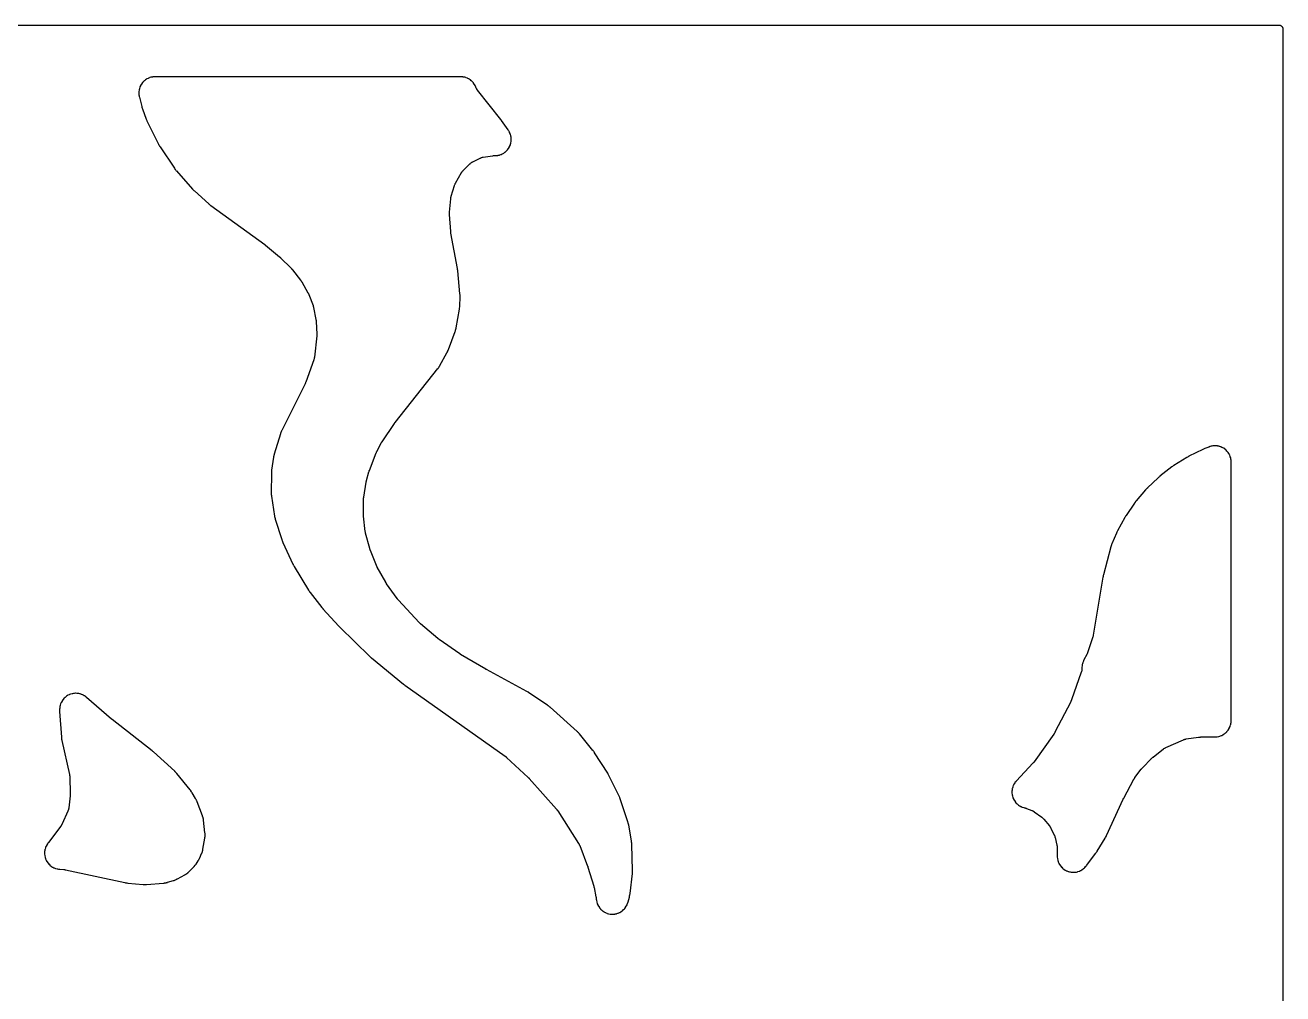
# Model space of a CAD drawing. Header units: millimetres. Extents: x 0 to 300, y 0 to 300.
# Drawn here: x 105.2 to 300.1, y 150 to 300.1 of the extents above; entities that cross this region are included whole.
import ezdxf

# ---------------------------------------------------------------- set-up
doc = ezdxf.new("R2010")
doc.units = ezdxf.units.MM
doc.layers.add('CUT', color=7, linetype='CONTINUOUS')

msp = doc.modelspace()

# ---------------------------------------------------------------- linework, layer by layer
at = {"layer": 'CUT'}
msp.add_lwpolyline([(1.4375, 300.0625), (298.5625, 300.0625), (299.4478, 300.0625), (299.5212, 300.0589), (299.5794, 300.0503), (299.6365, 300.036), (299.6918, 300.0162), (299.745, 299.991), (299.7954, 299.9608), (299.8427, 299.9257), (299.8863, 299.8863), (299.9257, 299.8427), (299.9608, 299.7954), (299.991, 299.745), (300.0162, 299.6918), (300.036, 299.6365), (300.0503, 299.5794), (300.0589, 299.5212), (300.0625, 299.4478), (300.0625, 298.5625), (300.0625, 1.4375)], dxfattribs=at)
for points in [[(122.8625, 289.0892), (122.8675, 289.0609), (122.8787, 289.0059), (122.8818, 288.9919), (122.9026, 288.9009), (122.906, 288.8869), (123.2672, 287.4673), (123.2713, 287.4519), (123.2995, 287.3522), (123.3041, 287.3369), (123.3428, 287.2127), (123.3478, 287.1975), (123.3812, 287.0994), (123.3866, 287.0844), (123.9696, 285.5138), (123.9753, 285.499), (124.0138, 285.4033), (124.0199, 285.3887), (124.0713, 285.2699), (124.0777, 285.2555), (124.1212, 285.1619), (124.128, 285.1476), (125.8851, 281.612), (125.8939, 281.5951), (125.9525, 281.4859), (125.9618, 281.4692), (126.0397, 281.3347), (126.0496, 281.3183), (126.115, 281.2131), (126.1254, 281.1971), (128.3237, 277.9021), (128.3354, 277.8851), (128.4138, 277.776), (128.4262, 277.7595), (128.5291, 277.626), (128.542, 277.6099), (128.6277, 277.5064), (128.6412, 277.4908), (131.1483, 274.6676), (131.1595, 274.6554), (131.2332, 274.5769), (131.2447, 274.5649), (131.3399, 274.469), (131.3517, 274.4574), (131.4296, 274.3831), (131.4418, 274.3718), (133.6633, 272.367), (133.6756, 272.3563), (133.7559, 272.2876), (133.7684, 272.2773), (133.8715, 272.1939), (133.8843, 272.1838), (133.9682, 272.1196), (133.9813, 272.1099), (142.3228, 266.0821), (142.3278, 266.0785), (142.3393, 266.07), (142.3442, 266.0664), (142.3559, 266.0577), (142.3619, 266.0532), (142.3759, 266.0426), (142.3819, 266.038), (142.3887, 266.0328), (142.3947, 266.0281), (142.4085, 266.0173), (142.4144, 266.0126), (142.4175, 266.0102), (142.4244, 266.0047), (142.4405, 265.9916), (142.4474, 265.9859), (144.6188, 264.1845), (144.6268, 264.1778), (144.6455, 264.1619), (144.6534, 264.1551), (144.663, 264.1468), (144.6708, 264.1399), (144.6889, 264.1238), (144.6967, 264.1168), (144.7056, 264.1087), (144.7132, 264.1016), (144.7311, 264.085), (144.7386, 264.0778), (144.7479, 264.069), (144.7554, 264.0618), (144.7728, 264.0448), (144.7802, 264.0374), (146.4181, 262.3995), (146.4279, 262.3896), (146.4506, 262.3662), (146.4602, 262.3561), (146.4719, 262.3437), (146.4814, 262.3334), (146.5033, 262.3093), (146.5127, 262.2989), (146.5233, 262.2869), (146.5324, 262.2764), (146.5536, 262.2516), (146.5626, 262.2409), (146.5735, 262.2278), (146.5823, 262.217), (146.6027, 262.1916), (146.6114, 262.1807), (147.8828, 260.5468), (147.8923, 260.5343), (147.9142, 260.5051), (147.9235, 260.4925), (147.9347, 260.477), (147.9438, 260.4642), (147.9647, 260.4342), (147.9736, 260.4213), (147.9836, 260.4064), (147.9922, 260.3933), (148.0121, 260.3626), (148.0205, 260.3494), (148.0306, 260.3332), (148.0387, 260.3198), (148.0575, 260.2884), (148.0655, 260.2749), (149.0231, 258.61), (149.0267, 258.6037), (149.035, 258.5889), (149.0366, 258.5862), (149.0521, 258.5573), (149.0821, 258.4988), (149.0921, 258.4786), (149.105, 258.45), (149.1375, 258.3736), (149.1509, 258.3405), (149.807, 256.6157), (149.8104, 256.6066), (149.8156, 256.5924), (149.8238, 256.5692), (149.8341, 256.5385), (149.843, 256.5109), (149.8497, 256.4886), (149.8534, 256.4759), (149.8548, 256.4712), (149.8622, 256.4435), (149.8778, 256.3817), (149.8863, 256.3445), (149.8889, 256.3318), (149.8908, 256.3225), (150.2544, 254.4666), (150.2574, 254.4507), (150.264, 254.4134), (150.2667, 254.3974), (150.2698, 254.3779), (150.2722, 254.3619), (150.2775, 254.3244), (150.2796, 254.3083), (150.2818, 254.2899), (150.2836, 254.2738), (150.2875, 254.2361), (150.2891, 254.22), (150.2908, 254.2003), (150.292, 254.1841), (150.2945, 254.1464), (150.2955, 254.1302), (150.39, 252.217), (150.3903, 252.2098), (150.391, 252.1931), (150.3911, 252.19), (150.3917, 252.1574), (150.3919, 252.0922), (150.3916, 252.0699), (150.3901, 252.0388), (150.3844, 251.9566), (150.3813, 251.9214), (150.024, 248.6229), (150.0225, 248.6095), (150.0202, 248.5916), (150.0121, 248.5387), (149.996, 248.4511), (149.988, 248.4125), (149.9782, 248.3743), (149.9543, 248.2884), (149.9385, 248.2373), (149.9326, 248.2203), (149.9282, 248.2077), (148.6807, 244.7448), (148.6761, 244.7323), (148.6652, 244.7034), (148.6605, 244.6911), (148.6545, 244.676), (148.6496, 244.6637), (148.6378, 244.6352), (148.6327, 244.6229), (148.6267, 244.609), (148.6214, 244.5968), (148.6088, 244.5686), (148.6034, 244.5565), (148.5966, 244.5419), (148.5909, 244.5299), (148.5775, 244.5021), (148.5717, 244.4902), (144.9535, 237.2513), (144.9481, 237.24), (144.9133, 237.1668), (144.9081, 237.1554), (144.8881, 237.111), (144.8784, 237.088), (144.8182, 236.9374), (144.8094, 236.9141), (144.7932, 236.8681), (144.7892, 236.8563), (144.7639, 236.7793), (144.7601, 236.7674), (143.7941, 233.6125), (143.791, 233.602), (143.7699, 233.5285), (143.7669, 233.5175), (143.754, 233.4691), (143.7483, 233.4456), (143.7155, 233.2987), (143.7108, 233.2759), (143.7036, 233.2362), (143.7017, 233.2255), (143.6895, 233.1509), (143.6876, 233.1388), (143.3962, 231.1031), (143.3936, 231.0831), (143.3794, 230.9529), (143.3776, 230.9329), (143.3653, 230.769), (143.3641, 230.7489), (143.3587, 230.618), (143.3582, 230.5979), (143.3349, 227.6057), (143.3349, 227.5937), (143.3359, 227.5156), (143.3361, 227.5036), (143.3377, 227.4566), (143.3389, 227.4326), (143.3502, 227.2768), (143.3524, 227.2529), (143.3577, 227.2062), (143.3592, 227.1943), (143.3695, 227.1168), (143.3712, 227.1049), (143.8474, 224.0061), (143.8492, 223.9952), (143.8623, 223.9194), (143.8643, 223.9081), (143.8738, 223.8586), (143.8789, 223.8348), (143.9135, 223.6874), (143.9193, 223.6647), (143.9301, 223.6256), (143.9331, 223.615), (143.9547, 223.5421), (143.9583, 223.5303), (144.9658, 220.3674), (144.9718, 220.3495), (145.0127, 220.2338), (145.0193, 220.2161), (145.0752, 220.0726), (145.0823, 220.0551), (145.1304, 219.9422), (145.1381, 219.925), (146.7017, 216.5538), (146.7091, 216.5386), (146.7582, 216.4401), (146.766, 216.425), (146.8311, 216.3032), (146.8393, 216.2883), (146.8939, 216.1927), (146.9025, 216.1782), (149.1186, 212.541), (149.1281, 212.5258), (149.1916, 212.4283), (149.2016, 212.4135), (149.2848, 212.2936), (149.2953, 212.279), (149.3644, 212.1855), (149.3753, 212.1712), (151.1888, 209.866), (151.1948, 209.8585), (151.2371, 209.8065), (151.2437, 209.7985), (151.2975, 209.7346), (151.3041, 209.7269), (151.3475, 209.6771), (151.3547, 209.669), (153.7919, 206.9718), (153.7978, 206.9653), (153.8393, 206.9207), (153.8457, 206.9139), (153.8984, 206.8591), (153.9048, 206.8525), (153.947, 206.8098), (153.954, 206.8029), (158.6074, 202.2548), (158.6169, 202.2457), (158.6792, 202.1874), (158.6889, 202.1785), (158.7688, 202.107), (158.7787, 202.0983), (158.8435, 202.0428), (158.8536, 202.0344), (163.8169, 197.968), (163.8248, 197.9617), (163.8797, 197.9183), (163.8882, 197.9116), (163.9576, 197.8587), (163.9661, 197.8524), (164.0216, 197.8115), (164.0308, 197.8049), (179.5602, 186.8328), (179.5724, 186.824), (179.6007, 186.8033), (179.6127, 186.7944), (179.6273, 186.7833), (179.6392, 186.7741), (179.6668, 186.7525), (179.6785, 186.7432), (179.6919, 186.7323), (179.7035, 186.7227), (179.7303, 186.7002), (179.7417, 186.6904), (179.7556, 186.6784), (179.7668, 186.6685), (179.7929, 186.6451), (179.804, 186.6349), (183.154, 183.5231), (183.1619, 183.5156), (183.1802, 183.4982), (183.188, 183.4906), (183.1975, 183.4814), (183.2052, 183.4738), (183.2232, 183.4559), (183.2308, 183.4481), (183.2395, 183.4392), (183.2471, 183.4314), (183.2646, 183.4131), (183.272, 183.4052), (183.281, 183.3955), (183.2884, 183.3875), (183.3054, 183.3687), (183.3127, 183.3607), (187.5392, 178.597), (187.5439, 178.5917), (187.5549, 178.5792), (187.5569, 178.5768), (187.5776, 178.5521), (187.6182, 178.5018), (187.6318, 178.4843), (187.6499, 178.4594), (187.6967, 178.3923), (187.7162, 178.3631), (190.9628, 173.2956), (190.9689, 173.2859), (190.977, 173.2729), (191, 173.2338), (191.0367, 173.1677), (191.0524, 173.1381), (191.0669, 173.108), (191.0986, 173.0392), (191.1165, 172.9975), (191.1222, 172.9833), (191.1263, 172.9728), (192.3482, 169.804), (192.3506, 169.7976), (192.3563, 169.7824), (192.3588, 169.776), (192.3645, 169.7604), (192.3674, 169.7524), (192.3741, 169.7337), (192.3769, 169.7257), (192.3801, 169.7164), (192.3829, 169.7083), (192.3892, 169.6894), (192.3919, 169.6813), (192.3933, 169.6771), (192.3963, 169.6675), (192.4034, 169.6451), (192.4063, 169.6354), (193.2941, 166.6855), (193.2971, 166.6756), (193.3038, 166.6523), (193.3066, 166.6423), (193.3099, 166.6304), (193.3126, 166.6204), (193.3187, 166.5973), (193.3213, 166.5873), (193.3242, 166.5758), (193.3266, 166.5658), (193.3322, 166.5424), (193.3346, 166.5324), (193.3374, 166.5201), (193.3396, 166.51), (193.3446, 166.4865), (193.3468, 166.4764), (193.6428, 165.0212), (193.645, 165.0099), (193.65, 164.9836), (193.6521, 164.9723), (193.6545, 164.9585), (193.6564, 164.9471), (193.6608, 164.9207), (193.6625, 164.9093), (193.6645, 164.8962), (193.6662, 164.8849), (193.6698, 164.8583), (193.6713, 164.8469), (193.673, 164.833), (193.6744, 164.8216), (193.6774, 164.7949), (193.6786, 164.7835), (193.6917, 164.6506), (193.6934, 164.6358), (193.7052, 164.5399), (193.7073, 164.5251), (193.7158, 164.4677), (193.721, 164.4384), (193.7584, 164.2514), (193.773, 164.1937), (193.828, 164.0138), (193.8482, 163.9579), (193.9208, 163.7843), (193.9464, 163.7306), (194.0359, 163.5651), (194.0667, 163.5143), (194.1721, 163.3584), (194.2078, 163.3109), (194.3281, 163.1663), (194.3683, 163.1225), (194.5023, 162.9905), (194.5467, 162.9509), (194.6932, 162.8328), (194.7413, 162.7978), (194.8987, 162.6948), (194.95, 162.6647), (195.1168, 162.5778), (195.1709, 162.553), (195.3455, 162.483), (195.4018, 162.4637), (195.5824, 162.4114), (195.6403, 162.3977), (195.8253, 162.3635), (195.8843, 162.3556), (196.0717, 162.34), (196.1312, 162.3379), (196.3193, 162.3409), (196.3786, 162.3448), (196.5655, 162.3664), (196.6242, 162.3761), (196.808, 162.4161), (196.8654, 162.4316), (197.0443, 162.4896), (197.1, 162.5108), (197.2723, 162.5862), (197.3255, 162.6127), (197.4895, 162.7048), (197.5399, 162.7365), (197.6939, 162.8444), (197.7409, 162.8809), (197.8835, 163.0036), (197.9267, 163.0446), (198.0564, 163.1807), (198.0953, 163.2258), (198.2109, 163.3741), (198.2452, 163.4228), (198.3455, 163.5819), (198.3748, 163.6337), (198.4589, 163.8019), (198.4828, 163.8564), (198.5508, 164.0346), (198.5607, 164.0626), (198.5787, 164.1179), (198.5832, 164.1321), (198.6108, 164.2248), (198.6149, 164.2391), (198.8208, 164.9969), (198.8261, 165.0179), (198.8582, 165.1552), (198.8627, 165.1764), (198.8966, 165.3499), (198.9004, 165.3713), (198.9224, 165.5106), (198.9254, 165.5321), (199.3004, 168.6244), (199.3016, 168.6349), (199.3092, 168.7087), (199.3103, 168.7197), (199.3144, 168.7682), (199.3159, 168.7916), (199.3225, 168.9376), (199.3231, 168.9601), (199.3234, 168.9992), (199.3234, 169.0099), (199.3227, 169.0832), (199.3225, 169.0951), (199.202, 173.1519), (199.201, 173.1735), (199.1918, 173.3134), (199.19, 173.3349), (199.1721, 173.5099), (199.1695, 173.5313), (199.1503, 173.6702), (199.1469, 173.6916), (198.7225, 176.1117), (198.7184, 176.1328), (198.6894, 176.2696), (198.6845, 176.2906), (198.6419, 176.4608), (198.6363, 176.4816), (198.5974, 176.616), (198.5911, 176.6366), (197.4704, 180.051), (197.4635, 180.0709), (197.4164, 180.199), (197.4088, 180.2186), (197.3442, 180.3772), (197.3359, 180.3965), (197.28, 180.521), (197.271, 180.54), (195.6642, 183.8061), (195.6568, 183.8206), (195.6074, 183.9144), (195.5996, 183.9287), (195.5345, 184.0447), (195.5264, 184.0588), (195.472, 184.1498), (195.4634, 184.1637), (193.4378, 187.3526), (193.4281, 187.3673), (193.364, 187.462), (193.3539, 187.4764), (193.27, 187.5928), (193.2595, 187.6069), (193.1899, 187.6977), (193.179, 187.7115), (191.0717, 190.3003), (191.0645, 190.309), (191.0137, 190.3691), (191.006, 190.3779), (190.972, 190.4167), (190.9552, 190.435), (190.8481, 190.547), (190.8312, 190.5639), (190.8014, 190.5927), (190.7932, 190.6005), (190.7363, 190.6534), (190.7269, 190.6619), (186.5307, 194.403), (186.5156, 194.416), (186.4163, 194.4988), (186.4008, 194.5113), (186.2728, 194.611), (186.2569, 194.623), (186.1523, 194.699), (186.136, 194.7105), (183.2661, 196.6546), (183.2534, 196.6629), (183.1701, 196.7163), (183.1572, 196.7244), (183.051, 196.7887), (183.0379, 196.7964), (182.952, 196.8455), (182.9387, 196.8529), (176.6773, 200.2243), (176.666, 200.2305), (176.6543, 200.2369), (176.6504, 200.239), (176.6409, 200.2443), (176.6368, 200.2466), (176.6321, 200.2492), (176.6281, 200.2515), (176.6186, 200.2569), (176.6151, 200.259), (176.6074, 200.2634), (176.5966, 200.2698), (176.5918, 200.2726), (172.6784, 202.5941), (172.6728, 202.5974), (172.6597, 202.6053), (172.6541, 202.6087), (172.6409, 202.6169), (172.634, 202.6211), (172.6182, 202.631), (172.6114, 202.6353), (172.6036, 202.6403), (172.5968, 202.6446), (172.5811, 202.6549), (172.5744, 202.6593), (172.571, 202.6615), (172.5631, 202.6668), (172.5447, 202.6793), (172.5369, 202.6847), (169.3361, 204.9064), (169.3273, 204.9125), (169.307, 204.927), (169.2983, 204.9332), (169.2879, 204.9408), (169.2794, 204.9472), (169.2595, 204.962), (169.2511, 204.9684), (169.2413, 204.9759), (169.2329, 204.9824), (169.2134, 204.9978), (169.2051, 205.0044), (169.1949, 205.0125), (169.1867, 205.0193), (169.1675, 205.0351), (169.1593, 205.0419), (166.4648, 207.3182), (166.4543, 207.3272), (166.4299, 207.3484), (166.4196, 207.3576), (166.407, 207.3689), (166.3968, 207.3782), (166.3731, 207.4002), (166.3631, 207.4096), (166.3516, 207.4206), (166.3417, 207.4302), (166.3187, 207.4529), (166.3089, 207.4627), (166.2971, 207.4747), (166.2874, 207.4847), (166.2652, 207.508), (166.2557, 207.5181), (163.0466, 210.988), (163.0368, 210.9987), (163.0144, 211.0238), (163.0048, 211.0346), (162.9933, 211.0479), (162.9839, 211.0589), (162.9623, 211.0847), (162.9531, 211.0958), (162.9426, 211.1087), (162.9336, 211.1199), (162.9128, 211.1464), (162.904, 211.1578), (162.8933, 211.1719), (162.8847, 211.1834), (162.8647, 211.2106), (162.8563, 211.2222), (161.2075, 213.5412), (161.2002, 213.5516), (161.1834, 213.576), (161.1763, 213.5865), (161.1677, 213.5994), (161.1607, 213.61), (161.1446, 213.6348), (161.1377, 213.6455), (161.13, 213.6578), (161.1233, 213.6686), (161.1079, 213.6939), (161.1013, 213.7048), (161.0935, 213.7181), (161.0871, 213.7291), (161.0724, 213.7548), (161.0662, 213.7658), (159.7726, 216.1043), (159.7663, 216.116), (159.7516, 216.1434), (159.7454, 216.1552), (159.738, 216.1697), (159.732, 216.1815), (159.7182, 216.2094), (159.7123, 216.2213), (159.7058, 216.2351), (159.7001, 216.2472), (159.6871, 216.2754), (159.6816, 216.2876), (159.6751, 216.3024), (159.6698, 216.3146), (159.6576, 216.3432), (159.6525, 216.3555), (158.697, 218.7005), (158.692, 218.7132), (158.6805, 218.7428), (158.6756, 218.7555), (158.6698, 218.771), (158.6652, 218.7838), (158.6545, 218.8137), (158.6501, 218.8266), (158.6451, 218.8414), (158.6408, 218.8543), (158.6311, 218.8845), (158.627, 218.8975), (158.6221, 218.9134), (158.6183, 218.9265), (158.6095, 218.957), (158.6058, 218.9701), (157.9551, 221.3589), (157.9533, 221.3655), (157.9492, 221.381), (157.9485, 221.3839), (157.9411, 221.4142), (157.9275, 221.4751), (157.9231, 221.4961), (157.918, 221.5254), (157.906, 221.6033), (157.9014, 221.6369), (157.6285, 223.9908), (157.6269, 224.0051), (157.6236, 224.0385), (157.6223, 224.0528), (157.6209, 224.07), (157.6198, 224.0843), (157.6175, 224.1174), (157.6167, 224.1317), (157.6158, 224.1481), (157.6152, 224.1624), (157.614, 224.1957), (157.6136, 224.21), (157.6133, 224.2274), (157.6131, 224.2417), (157.613, 224.2751), (157.613, 224.2894), (157.6409, 226.6628), (157.641, 226.6695), (157.6413, 226.6853), (157.6414, 226.6882), (157.6426, 226.7189), (157.646, 226.7802), (157.6475, 226.8012), (157.6506, 226.8303), (157.6601, 226.9073), (157.6648, 226.9403), (158.0355, 229.2402), (158.0376, 229.2527), (158.0427, 229.282), (158.045, 229.2945), (158.0478, 229.3094), (158.0503, 229.3218), (158.0562, 229.3506), (158.0588, 229.3629), (158.0619, 229.3771), (158.0647, 229.3894), (158.0714, 229.4181), (158.0744, 229.4304), (158.0781, 229.4453), (158.0813, 229.4575), (158.0888, 229.486), (158.0921, 229.4982), (158.4751, 230.8705), (158.4782, 230.8813), (158.4855, 230.9064), (158.4887, 230.9171), (158.4927, 230.9302), (158.4961, 230.9409), (158.504, 230.9658), (158.5075, 230.9764), (158.5116, 230.9887), (158.5152, 230.9993), (158.5238, 231.024), (158.5275, 231.0345), (158.5322, 231.0474), (158.5361, 231.0579), (158.5453, 231.0824), (158.5493, 231.0928), (159.6072, 233.8061), (159.6117, 233.8174), (159.6223, 233.8435), (159.6269, 233.8547), (159.6327, 233.8683), (159.6374, 233.8794), (159.6487, 233.9052), (159.6536, 233.9163), (159.6594, 233.9289), (159.6644, 233.9399), (159.6764, 233.9655), (159.6816, 233.9764), (159.6881, 233.9896), (159.6934, 234.0005), (159.7061, 234.0257), (159.7116, 234.0364), (160.3628, 235.2895), (160.3687, 235.3007), (160.3828, 235.3269), (160.3889, 235.338), (160.3964, 235.3516), (160.4027, 235.3626), (160.4174, 235.3883), (160.4239, 235.3993), (160.4313, 235.4119), (160.4379, 235.4227), (160.4534, 235.448), (160.4601, 235.4588), (160.4684, 235.4719), (160.4752, 235.4826), (160.4914, 235.5074), (160.4985, 235.518), (162.4201, 238.3743), (162.4241, 238.3803), (162.4337, 238.3943), (162.4378, 238.4003), (162.4478, 238.4146), (162.4529, 238.4219), (162.465, 238.4389), (162.4702, 238.4461), (162.4763, 238.4545), (162.4816, 238.4617), (162.494, 238.4785), (162.4994, 238.4856), (162.5021, 238.4892), (162.5086, 238.4976), (162.5238, 238.5172), (162.5303, 238.5255), (169.1704, 246.8776), (169.1781, 246.8875), (169.2278, 246.9528), (169.2353, 246.9629), (169.2644, 247.0028), (169.2789, 247.0236), (169.3698, 247.1602), (169.3834, 247.1815), (169.409, 247.2237), (169.4154, 247.2345), (169.4565, 247.3056), (169.4628, 247.3166), (170.5543, 249.299), (170.5644, 249.3183), (170.6282, 249.4448), (170.6377, 249.4644), (170.7118, 249.6258), (170.7206, 249.6458), (170.775, 249.7766), (170.783, 249.7969), (171.8349, 252.6088), (171.8396, 252.6218), (171.8691, 252.7066), (171.8735, 252.7197), (171.8901, 252.771), (171.898, 252.7975), (171.9451, 252.9707), (171.9518, 252.9975), (171.9635, 253.0501), (171.9664, 253.0636), (171.9839, 253.1517), (171.9865, 253.1653), (172.4939, 256.0549), (172.4972, 256.0762), (172.5165, 256.215), (172.5191, 256.2365), (172.5369, 256.4114), (172.5387, 256.4329), (172.548, 256.5727), (172.549, 256.5943), (172.5897, 257.9498), (172.59, 257.9686), (172.5898, 258.0904), (172.5895, 258.1092), (172.5845, 258.262), (172.5836, 258.2807), (172.5758, 258.4024), (172.5744, 258.421), (172.2306, 262.0274), (172.2292, 262.0402), (172.2195, 262.1236), (172.2178, 262.1364), (172.2033, 262.2408), (172.2014, 262.2536), (172.1881, 262.3364), (172.1859, 262.3491), (171.1825, 267.8281), (171.1803, 267.8409), (171.1753, 267.8707), (171.1732, 267.8835), (171.1708, 267.8991), (171.1689, 267.9119), (171.1648, 267.9418), (171.1631, 267.9546), (171.1612, 267.9695), (171.1597, 267.9824), (171.1564, 268.0125), (171.1551, 268.0254), (171.1536, 268.0411), (171.1525, 268.054), (171.1501, 268.0842), (171.1491, 268.0971), (170.975, 270.7325), (170.9741, 270.7488), (170.9723, 270.7866), (170.9716, 270.8028), (170.9711, 270.8226), (170.9707, 270.8388), (170.9703, 270.8767), (170.9702, 270.8929), (170.9703, 270.9115), (170.9706, 270.9277), (170.9715, 270.9656), (170.972, 270.9818), (170.9729, 271.0016), (170.9737, 271.0178), (170.976, 271.0556), (170.9771, 271.0718), (171.1427, 273.1815), (171.1437, 273.1938), (171.1453, 273.2104), (171.1512, 273.2594), (171.1632, 273.3409), (171.1693, 273.3768), (171.1768, 273.4124), (171.1955, 273.4926), (171.2081, 273.5403), (171.2127, 273.5563), (171.2163, 273.5682), (171.7206, 275.2109), (171.7245, 275.2231), (171.7298, 275.2396), (171.7469, 275.2879), (171.7777, 275.3676), (171.7921, 275.4026), (171.808, 275.4369), (171.8455, 275.5137), (171.8693, 275.5591), (171.8778, 275.5741), (171.8841, 275.5853), (172.8348, 277.2236), (172.8397, 277.2321), (172.8475, 277.2451), (172.8606, 277.2665), (172.8787, 277.295), (172.8951, 277.32), (172.8975, 277.3235), (172.9283, 277.3661), (172.9721, 277.4229), (173.0156, 277.4752), (173.0477, 277.511), (173.0751, 277.5401), (173.0841, 277.5493), (173.091, 277.5563), (174.1283, 278.5899), (174.1368, 278.5983), (174.1484, 278.6096), (174.1838, 278.6421), (174.2263, 278.6792), (174.2915, 278.7309), (174.3568, 278.778), (174.4272, 278.8239), (174.4774, 278.8533), (174.5201, 278.8769), (174.5342, 278.8842), (174.5449, 278.8896), (175.7074, 279.4707), (175.718, 279.4759), (175.7324, 279.4829), (175.7755, 279.5023), (175.8267, 279.5239), (175.9036, 279.5521), (175.9791, 279.5761), (176.0591, 279.5974), (176.1151, 279.6096), (176.1623, 279.6186), (176.1777, 279.6211), (176.1894, 279.623), (177.6097, 279.8352), (177.6217, 279.8369), (177.638, 279.8391), (177.6863, 279.8444), (177.767, 279.8509), (177.8034, 279.8531), (177.8175, 279.8537), (177.8418, 279.8543), (177.8985, 279.8551), (177.9229, 279.8551), (177.9269, 279.855), (177.9875, 279.854), (178.0168, 279.8542), (178.1969, 279.86), (178.2544, 279.8646), (178.4396, 279.8885), (178.4974, 279.8989), (178.6785, 279.9406), (178.735, 279.9565), (178.9111, 280.0157), (178.9658, 280.0371), (179.1353, 280.1132), (179.1876, 280.1399), (179.3488, 280.2322), (179.3983, 280.2639), (179.5497, 280.3716), (179.5959, 280.4079), (179.736, 280.5299), (179.7784, 280.5705), (179.9059, 280.7056), (179.9441, 280.7503), (180.0578, 280.8971), (180.0915, 280.9453), (180.1903, 281.1026), (180.2191, 281.1539), (180.302, 281.3201), (180.3256, 281.3739), (180.3919, 281.5474), (180.4102, 281.6033), (180.4592, 281.7824), (180.4719, 281.8398), (180.5031, 282.0229), (180.5101, 282.0813), (180.5233, 282.2666), (180.5246, 282.3253), (180.5196, 282.511), (180.5151, 282.5696), (180.4919, 282.7539), (180.4818, 282.8118), (180.4407, 282.9929), (180.4249, 283.0495), (180.3663, 283.2258), (180.3451, 283.2806), (180.2695, 283.4503), (180.243, 283.5028), (180.1499, 283.6665), (180.1348, 283.6917), (180.104, 283.7401), (180.096, 283.7524), (180.0428, 283.8318), (180.0345, 283.8439), (179.0204, 285.2799), (179.016, 285.2861), (178.985, 285.3289), (178.9801, 285.3355), (178.9407, 285.3884), (178.9358, 285.3947), (178.9041, 285.4361), (178.8989, 285.4428), (175.2924, 290.0071), (175.2857, 290.0158), (175.2823, 290.0202), (175.2524, 290.0614), (175.2136, 290.1181), (175.1712, 290.1865), (175.1451, 290.233), (175.109, 290.3048), (175.0785, 290.373), (175.0653, 290.4038), (175.0623, 290.4113), (175.0585, 290.4206), (175.0238, 290.5024), (175.0119, 290.5287), (175.0087, 290.5355), (175.0071, 290.5393), (174.9944, 290.5656), (174.9471, 290.6705), (174.9211, 290.7216), (174.8311, 290.879), (174.8003, 290.9274), (174.6958, 291.0755), (174.6605, 291.1207), (174.5423, 291.2581), (174.5028, 291.2998), (174.372, 291.4253), (174.3288, 291.463), (174.1866, 291.5755), (174.14, 291.6088), (173.9877, 291.7072), (173.9381, 291.736), (173.7772, 291.8194), (173.725, 291.8433), (173.5568, 291.911), (173.5027, 291.9298), (173.3288, 291.9811), (173.2731, 291.9947), (173.0951, 292.0291), (173.0383, 292.0373), (172.8554, 292.0549), (172.8268, 292.0569), (172.7708, 292.0596), (172.7565, 292.0601), (172.6633, 292.0623), (172.649, 292.0625), (125.3748, 292.0625), (125.3605, 292.0623), (125.2671, 292.0601), (125.2528, 292.0596), (125.1967, 292.0569), (125.1681, 292.0548), (124.9848, 292.0372), (124.9279, 292.029), (124.7496, 291.9944), (124.6938, 291.9808), (124.5196, 291.9293), (124.4653, 291.9104), (124.2969, 291.8425), (124.2447, 291.8185), (124.0835, 291.7348), (124.0338, 291.7059), (123.8814, 291.6072), (123.8347, 291.5737), (123.6924, 291.4608), (123.6491, 291.423), (123.5183, 291.297), (123.4788, 291.2553), (123.3606, 291.1174), (123.3253, 291.072), (123.2209, 290.9234), (123.1901, 290.8749), (123.1003, 290.717), (123.0743, 290.6658), (123, 290.5), (122.9791, 290.4466), (122.921, 290.2745), (122.9052, 290.2192), (122.8638, 290.0424), (122.8534, 289.9858), (122.8292, 289.8058), (122.8242, 289.7486), (122.8173, 289.5671), (122.8178, 289.5097), (122.8283, 289.3283), (122.8343, 289.2712)], [(258.1187, 180.8952), (258.1278, 180.8382), (258.1654, 180.6596), (258.1799, 180.6038), (258.2344, 180.4296), (258.2543, 180.3754), (258.3253, 180.2073), (258.3503, 180.1553), (258.4372, 179.9947), (258.467, 179.9454), (258.5689, 179.7939), (258.6034, 179.7476), (258.7193, 179.6067), (258.7581, 179.5639), (258.887, 179.4348), (258.9297, 179.396), (259.0705, 179.2798), (259.1167, 179.2452), (259.268, 179.1431), (259.3173, 179.1132), (259.4777, 179.0261), (259.5297, 179.001), (259.6977, 178.9298), (259.7518, 178.9098), (259.9283, 178.8542), (259.956, 178.8462), (260.0211, 178.8291), (260.0271, 178.8276), (260.069, 178.8171), (260.0752, 178.8155), (260.104, 178.8086), (260.116, 178.8056), (260.1459, 178.798), (260.1587, 178.7946), (260.1762, 178.7899), (260.2122, 178.7794), (260.2916, 178.7543), (260.3389, 178.7379), (260.3546, 178.7319), (260.3663, 178.7274), (261.1728, 178.4096), (261.1815, 178.4061), (261.195, 178.4007), (261.2171, 178.3913), (261.2466, 178.3784), (261.2726, 178.3665), (261.2763, 178.3648), (261.3211, 178.3419), (261.3812, 178.3091), (261.4371, 178.2758), (261.4758, 178.2509), (261.5075, 178.2295), (261.5176, 178.2224), (261.5252, 178.2169), (262.7036, 177.3663), (262.7147, 177.3582), (262.7295, 177.3471), (262.7727, 177.3128), (262.8428, 177.2536), (262.8731, 177.2267), (262.9022, 177.1984), (262.9666, 177.133), (263.004, 177.0926), (263.0162, 177.0786), (263.0251, 177.0681), (263.9011, 176.0297), (263.9072, 176.0224), (263.9166, 176.011), (263.9319, 175.992), (263.952, 175.9662), (263.9695, 175.9431), (263.9719, 175.9397), (264.0008, 175.8977), (264.0386, 175.8393), (264.0724, 175.7825), (264.0949, 175.7415), (264.1127, 175.7072), (264.1183, 175.6959), (264.1224, 175.6873), (264.6517, 174.5834), (264.6569, 174.5723), (264.6639, 174.5573), (264.6832, 174.5123), (264.7135, 174.4363), (264.7262, 174.4025), (264.7374, 174.3682), (264.7614, 174.2901), (264.7745, 174.2428), (264.7784, 174.2268), (264.7813, 174.2149), (265.0577, 173.0299), (265.0605, 173.0175), (265.0642, 173.0008), (265.0736, 172.9508), (265.087, 172.8672), (265.0921, 172.8301), (265.0957, 172.7929), (265.102, 172.7084), (265.1043, 172.6577), (265.1046, 172.6406), (265.1047, 172.6279), (265.109, 171.38), (265.1092, 171.3651), (265.112, 171.2679), (265.1126, 171.253), (265.1157, 171.1947), (265.118, 171.1649), (265.1377, 170.9742), (265.1469, 170.9151), (265.1849, 170.73), (265.1999, 170.6721), (265.2562, 170.4916), (265.2768, 170.4355), (265.3508, 170.2616), (265.3769, 170.2078), (265.4679, 170.0421), (265.4992, 169.9911), (265.6062, 169.8353), (265.6425, 169.7878), (265.7644, 169.6433), (265.8052, 169.5996), (265.941, 169.4681), (265.9859, 169.4286), (266.1341, 169.3112), (266.1827, 169.2765), (266.3419, 169.1744), (266.3937, 169.1447), (266.5622, 169.059), (266.6168, 169.0345), (266.7929, 168.966), (266.8497, 168.9471), (267.0318, 168.8965), (267.0901, 168.8833), (267.2764, 168.8511), (267.3357, 168.8438), (267.5243, 168.8302), (267.5841, 168.8289), (267.773, 168.8342), (267.8326, 168.8388), (268.0201, 168.8628), (268.079, 168.8734), (268.2632, 168.916), (268.3207, 168.9323), (268.4997, 168.993), (268.5553, 169.015), (268.7274, 169.0933), (268.7805, 169.1207), (268.944, 169.2156), (268.9941, 169.2482), (269.1473, 169.359), (269.1939, 169.3964), (269.3353, 169.5218), (269.378, 169.5637), (269.508, 169.7045), (269.5278, 169.727), (269.5652, 169.7718), (269.5746, 169.7834), (269.635, 169.8596), (269.6442, 169.8714), (271.0951, 171.7972), (271.1033, 171.8084), (271.1562, 171.8822), (271.1642, 171.8936), (271.2285, 171.9877), (271.2362, 171.9993), (271.2856, 172.0754), (271.2931, 172.0872), (272.5304, 174.0935), (272.5399, 174.1096), (272.6005, 174.215), (272.6095, 174.2314), (272.6814, 174.366), (272.6899, 174.3826), (272.7438, 174.4916), (272.7518, 174.5085), (275.338, 180.1792), (275.3405, 180.1848), (275.3466, 180.1978), (275.3492, 180.2033), (275.3554, 180.2166), (275.3587, 180.2234), (275.3663, 180.2393), (275.3696, 180.246), (275.3735, 180.2538), (275.3769, 180.2606), (275.3848, 180.2764), (275.3882, 180.2831), (275.39, 180.2865), (275.3941, 180.2945), (275.4038, 180.3129), (275.408, 180.3208), (276.9993, 183.2691), (277.0026, 183.2751), (277.0104, 183.2893), (277.0118, 183.2919), (277.0274, 183.3189), (277.0596, 183.3725), (277.0709, 183.3908), (277.0875, 183.4156), (277.1326, 183.4804), (277.1525, 183.5079), (278.1219, 184.7942), (278.1303, 184.8053), (278.1503, 184.831), (278.159, 184.8419), (278.1694, 184.8549), (278.1781, 184.8655), (278.1986, 184.8903), (278.2074, 184.9008), (278.2178, 184.9129), (278.2268, 184.9233), (278.2482, 184.9475), (278.2574, 184.9578), (278.2687, 184.9703), (278.2781, 184.9804), (278.3002, 185.0039), (278.3097, 185.014), (279.6991, 186.4503), (279.7103, 186.4616), (279.7366, 186.4879), (279.748, 186.499), (279.762, 186.5125), (279.7735, 186.5234), (279.8008, 186.5487), (279.8125, 186.5595), (279.8261, 186.5717), (279.838, 186.5822), (279.8661, 186.6065), (279.8783, 186.6168), (279.8932, 186.6293), (279.9055, 186.6394), (279.9344, 186.6627), (279.9469, 186.6726), (281.5708, 187.934), (281.5817, 187.9423), (281.5965, 187.9534), (281.6413, 187.985), (281.7175, 188.0355), (281.7516, 188.0569), (281.7868, 188.0768), (281.8673, 188.1201), (281.9163, 188.1445), (281.9331, 188.1523), (281.9456, 188.1579), (284.6669, 189.3627), (284.6762, 189.3667), (284.6906, 189.3729), (284.7147, 189.3828), (284.7471, 189.3956), (284.776, 189.4065), (284.7801, 189.408), (284.8319, 189.4247), (284.9031, 189.4453), (284.9714, 189.4622), (285.0201, 189.4723), (285.0607, 189.4797), (285.0739, 189.4818), (285.0839, 189.4833), (286.9831, 189.7635), (286.9981, 189.7656), (287.0331, 189.7701), (287.0481, 189.772), (287.0665, 189.7741), (287.0816, 189.7756), (287.1167, 189.779), (287.1318, 189.7803), (287.1491, 189.7817), (287.1643, 189.7828), (287.1995, 189.785), (287.2147, 189.7858), (287.2331, 189.7866), (287.2482, 189.7872), (287.2836, 189.7882), (287.2987, 189.7885), (289.359, 189.8129), (289.366, 189.813), (289.3825, 189.813), (289.3896, 189.813), (289.4096, 189.8129), (289.4175, 189.8129), (289.4369, 189.8126), (289.4479, 189.8125), (289.4565, 189.8124), (289.5412, 189.8125), (289.5545, 189.8127), (289.6159, 189.8141), (289.6458, 189.8155), (289.8372, 189.8295), (289.8966, 189.8369), (290.0831, 189.8695), (290.1415, 189.8827), (290.3238, 189.9337), (290.3806, 189.9527), (290.5569, 190.0216), (290.6116, 190.0461), (290.7801, 190.1323), (290.832, 190.1622), (290.9912, 190.2647), (291.0398, 190.2996), (291.188, 190.4175), (291.2329, 190.457), (291.3685, 190.5891), (291.4093, 190.633), (291.5311, 190.7779), (291.5673, 190.8256), (291.6741, 190.9819), (291.7053, 191.033), (291.796, 191.1992), (291.822, 191.2531), (291.8956, 191.4275), (291.9161, 191.4838), (291.972, 191.6647), (291.9868, 191.7227), (292.0243, 191.9082), (292.0332, 191.9674), (292.0524, 192.1584), (292.0546, 192.1883), (292.0575, 192.2467), (292.0581, 192.2617), (292.0605, 192.359), (292.0607, 192.3739), (292.0623, 232.3411), (292.0622, 232.3556), (292.0599, 232.4501), (292.0593, 232.4647), (292.0566, 232.5214), (292.0545, 232.5504), (292.0364, 232.7359), (292.028, 232.7935), (291.9926, 232.9739), (291.9786, 233.0303), (291.9259, 233.2065), (291.9066, 233.2613), (291.837, 233.4315), (291.8124, 233.4842), (291.7268, 233.6469), (291.6972, 233.697), (291.5962, 233.8506), (291.5619, 233.8976), (291.4465, 234.0407), (291.4078, 234.0842), (291.2791, 234.2154), (291.2364, 234.2549), (291.0955, 234.3731), (291.0492, 234.4083), (290.8976, 234.5123), (290.8481, 234.5428), (290.6871, 234.6317), (290.6349, 234.6572), (290.4661, 234.7301), (290.4116, 234.7505), (290.2366, 234.8066), (290.1804, 234.8217), (290.0007, 234.8606), (289.9433, 234.8702), (289.7607, 234.8915), (289.7027, 234.8955), (289.5189, 234.899), (289.4607, 234.8973), (289.2774, 234.8831), (289.2197, 234.8758), (289.0387, 234.8439), (288.9819, 234.831), (288.8024, 234.781), (288.7745, 234.7725), (288.7206, 234.7547), (288.7069, 234.7499), (288.6179, 234.718), (288.6043, 234.713), (287.9833, 234.4732), (287.9707, 234.4682), (287.8888, 234.4344), (287.8763, 234.4291), (287.7745, 234.3844), (287.7621, 234.3788), (287.6819, 234.3414), (287.6696, 234.3355), (285.5219, 233.2734), (285.5089, 233.2668), (285.4246, 233.2225), (285.4117, 233.2155), (285.3073, 233.1574), (285.2946, 233.1501), (285.2126, 233.1018), (285.2001, 233.0942), (283.1947, 231.8456), (283.1813, 231.837), (283.095, 231.7801), (283.0819, 231.7711), (282.9755, 231.6968), (282.9626, 231.6875), (282.8795, 231.6261), (282.8668, 231.6165), (281.0193, 230.1738), (281.0084, 230.1651), (280.9383, 230.1078), (280.9276, 230.0988), (280.8414, 230.0248), (280.8309, 230.0156), (280.7636, 229.955), (280.7533, 229.9456), (279.0839, 228.372), (279.0722, 228.3607), (278.9969, 228.2858), (278.9855, 228.2741), (278.8937, 228.1776), (278.8826, 228.1656), (278.8116, 228.0868), (278.8008, 228.0745), (277.3397, 226.3611), (277.3292, 226.3485), (277.2623, 226.2655), (277.2521, 226.2526), (277.171, 226.1462), (277.1612, 226.133), (277.0989, 226.0465), (277.0895, 226.033), (275.7741, 224.0967), (275.7664, 224.085), (275.7172, 224.0089), (275.7098, 223.997), (275.6502, 223.9), (275.6431, 223.888), (275.5975, 223.8096), (275.5906, 223.7975), (274.4553, 221.7375), (274.4478, 221.7235), (274.4005, 221.632), (274.3934, 221.6178), (274.337, 221.5013), (274.3303, 221.4869), (274.2878, 221.393), (274.2815, 221.3784), (273.5882, 219.7292), (273.5805, 219.71), (273.5327, 219.5841), (273.5257, 219.5646), (273.4711, 219.4048), (273.4648, 219.3851), (273.4257, 219.2562), (273.42, 219.2363), (272.2734, 214.9225), (272.2699, 214.9087), (272.2483, 214.8191), (272.2452, 214.8052), (272.2208, 214.692), (272.2179, 214.6781), (272.2006, 214.5875), (272.1981, 214.5735), (270.6998, 205.5843), (270.6985, 205.5771), (270.6956, 205.5604), (270.6951, 205.5574), (270.6887, 205.5251), (270.6748, 205.4607), (270.6697, 205.4387), (270.6615, 205.4084), (270.6381, 205.3286), (270.6274, 205.2945), (269.8005, 202.8319), (269.7982, 202.825), (269.7926, 202.8088), (269.7915, 202.8058), (269.7802, 202.7751), (269.7561, 202.7135), (269.7476, 202.6925), (269.7346, 202.6638), (269.6989, 202.5885), (269.6829, 202.5566), (269.2466, 201.7249), (269.2397, 201.7115), (269.1962, 201.6233), (269.1897, 201.6097), (269.1648, 201.5556), (269.1527, 201.5277), (269.08, 201.3468), (269.0602, 201.2893), (269.007, 201.1046), (268.9931, 201.0453), (268.9588, 200.8562), (268.951, 200.7958), (268.9359, 200.6015), (268.9343, 200.5711), (268.9327, 200.5117), (268.9324, 200.4965), (268.9323, 200.3936), (268.932, 200.3723), (268.9301, 200.2969), (268.9247, 200.2188), (268.9185, 200.1643), (268.9057, 200.0837), (268.8947, 200.0304), (268.8746, 199.9513), (268.8529, 199.8798), (268.8402, 199.841), (267.3231, 195.5433), (267.3178, 195.5287), (267.3052, 195.4948), (267.2997, 195.4804), (267.2928, 195.4628), (267.287, 195.4484), (267.2732, 195.415), (267.2672, 195.4007), (267.2601, 195.3844), (267.2539, 195.3703), (267.239, 195.3374), (267.2324, 195.3233), (267.2244, 195.3062), (267.2176, 195.2923), (267.2016, 195.2599), (267.1946, 195.2461), (264.7488, 190.5141), (264.7415, 190.5002), (264.724, 190.4679), (264.7165, 190.4541), (264.7071, 190.4374), (264.6992, 190.4238), (264.6807, 190.3921), (264.6727, 190.3786), (264.6633, 190.3632), (264.655, 190.3499), (264.6354, 190.3189), (264.6269, 190.3057), (264.6163, 190.2897), (264.6076, 190.2766), (264.5869, 190.2463), (264.5779, 190.2334), (261.5521, 185.9662), (261.543, 185.9536), (261.5215, 185.9243), (261.5121, 185.9118), (261.5006, 185.8967), (261.4911, 185.8844), (261.4686, 185.8559), (261.4588, 185.8438), (261.4475, 185.83), (261.4375, 185.818), (261.414, 185.7903), (261.4038, 185.7785), (261.3913, 185.7642), (261.3809, 185.7526), (261.3565, 185.7257), (261.3459, 185.7143), (258.8098, 183.0204), (258.8, 183.0097), (258.7374, 182.9399), (258.7279, 182.929), (258.6913, 182.8862), (258.673, 182.8638), (258.5598, 182.7175), (258.5266, 182.6702), (258.4293, 182.5159), (258.4009, 182.4656), (258.3188, 182.3026), (258.2953, 182.2499), (258.2293, 182.0798), (258.211, 182.025), (258.1616, 181.8493), (258.1487, 181.7931), (258.1164, 181.6135), (258.109, 181.5562), (258.0941, 181.3743), (258.0922, 181.3166), (258.0948, 181.1342), (258.0985, 181.0766)], [(108.2387, 171.431), (108.2483, 171.3721), (108.2877, 171.1874), (108.3031, 171.1297), (108.3607, 170.9499), (108.3818, 170.894), (108.457, 170.7208), (108.4835, 170.6672), (108.5756, 170.5024), (108.6073, 170.4518), (108.7153, 170.2969), (108.7519, 170.2496), (108.8748, 170.1063), (108.9158, 170.0629), (109.0524, 169.9324), (109.0976, 169.8934), (109.2464, 169.7772), (109.2952, 169.7428), (109.4549, 169.6419), (109.5069, 169.6126), (109.6758, 169.5281), (109.7305, 169.5041), (109.9069, 169.4368), (109.9637, 169.4183), (110.146, 169.3689), (110.2043, 169.3562), (110.3932, 169.3247), (110.4228, 169.3206), (110.4807, 169.3139), (110.4956, 169.3123), (110.5922, 169.3036), (110.6071, 169.3024), (111.1799, 169.2649), (111.1867, 169.2644), (111.2025, 169.2632), (111.2054, 169.263), (111.236, 169.2601), (111.2972, 169.2534), (111.3182, 169.2507), (111.3472, 169.2461), (111.4239, 169.2324), (111.4567, 169.2259), (120.6374, 167.2304), (120.6564, 167.2265), (120.7799, 167.2038), (120.799, 167.2006), (120.955, 167.1771), (120.9742, 167.1746), (121.099, 167.1598), (121.1183, 167.1579), (123.4926, 166.9554), (123.5048, 166.9545), (123.5842, 166.9493), (123.5964, 166.9487), (123.6441, 166.9465), (123.6686, 166.946), (123.8276, 166.9454), (123.852, 166.9458), (123.8998, 166.9476), (123.912, 166.9482), (123.9914, 166.9528), (124.0036, 166.9536), (126.6317, 167.1591), (126.6473, 167.1605), (126.7485, 167.1711), (126.764, 167.173), (126.8246, 167.1809), (126.8556, 167.1858), (127.0556, 167.2227), (127.0862, 167.2291), (127.1457, 167.2434), (127.1609, 167.2472), (127.2592, 167.2734), (127.2742, 167.2777), (128.1718, 167.5424), (128.1874, 167.5472), (128.2881, 167.5799), (128.3035, 167.5852), (128.3634, 167.6064), (128.3938, 167.6181), (128.589, 167.6996), (128.6187, 167.713), (128.6759, 167.7406), (128.6905, 167.7479), (128.7845, 167.7965), (128.7989, 167.8041), (129.9295, 168.4276), (129.9411, 168.4342), (130.0162, 168.4778), (130.0277, 168.4847), (130.0722, 168.5119), (130.0947, 168.5263), (130.2367, 168.622), (130.2796, 168.6538), (130.4125, 168.7618), (130.4329, 168.7791), (130.4719, 168.8137), (130.4818, 168.8227), (130.5454, 168.8818), (130.555, 168.891), (131.2449, 169.5615), (131.2569, 169.5735), (131.3339, 169.6527), (131.3455, 169.665), (131.3903, 169.7138), (131.4126, 169.7394), (131.5524, 169.9101), (131.5732, 169.9369), (131.6122, 169.9905), (131.622, 170.0043), (131.6844, 170.0953), (131.6938, 170.1094), (132.03, 170.6302), (132.036, 170.6396), (132.0773, 170.7064), (132.0834, 170.7164), (132.1096, 170.7607), (132.1218, 170.7823), (132.1951, 170.9184), (132.2059, 170.9397), (132.2241, 170.9769), (132.2289, 170.987), (132.2617, 171.0574), (132.2668, 171.0688), (132.5537, 171.7213), (132.5586, 171.7327), (132.5891, 171.8063), (132.5937, 171.8177), (132.6112, 171.8624), (132.6197, 171.8855), (132.6711, 172.0343), (132.6852, 172.0814), (132.7242, 172.2339), (132.7298, 172.2578), (132.7397, 172.3048), (132.7422, 172.3168), (132.7572, 172.3952), (132.7593, 172.4073), (133.0483, 174.1066), (133.0505, 174.1206), (133.0638, 174.2119), (133.0657, 174.2259), (133.0724, 174.281), (133.0752, 174.3092), (133.0886, 174.4907), (133.0901, 174.5474), (133.0863, 174.7293), (133.085, 174.7576), (133.0812, 174.8129), (133.0801, 174.8271), (133.0717, 174.919), (133.0702, 174.9331), (132.843, 176.892), (132.8414, 176.9043), (132.8305, 176.9841), (132.8287, 176.9963), (132.8212, 177.0441), (132.8168, 177.0685), (132.7856, 177.2242), (132.7738, 177.2723), (132.7299, 177.4248), (132.7225, 177.4485), (132.7072, 177.4944), (132.7032, 177.5061), (132.6761, 177.5819), (132.6719, 177.5935), (131.8459, 179.7673), (131.841, 179.7796), (131.8089, 179.8588), (131.8039, 179.8709), (131.7835, 179.9181), (131.7726, 179.942), (131.6982, 180.0958), (131.6862, 180.1192), (131.6618, 180.1644), (131.6554, 180.1759), (131.6132, 180.2502), (131.6066, 180.2616), (131.068, 181.1633), (131.0567, 181.1815), (130.981, 181.2985), (130.969, 181.3163), (130.8689, 181.4595), (130.8563, 181.4769), (130.7725, 181.5881), (130.7593, 181.605), (128.7162, 184.1242), (128.7093, 184.1325), (128.6611, 184.1898), (128.6538, 184.1983), (128.6215, 184.2353), (128.6056, 184.2528), (128.5042, 184.3601), (128.4882, 184.3763), (128.46, 184.404), (128.4523, 184.4114), (128.3985, 184.4623), (128.3896, 184.4705), (125.0783, 187.4789), (125.0704, 187.4859), (125.0154, 187.5341), (125.0069, 187.5415), (124.9372, 187.6003), (124.9287, 187.6074), (124.8727, 187.6528), (124.8635, 187.6602), (118.6959, 192.4765), (118.6922, 192.4794), (118.6835, 192.4863), (118.6797, 192.4892), (118.6709, 192.4963), (118.6663, 192.5), (118.6557, 192.5085), (118.6512, 192.5122), (118.646, 192.5165), (118.6414, 192.5202), (118.6309, 192.529), (118.627, 192.5322), (118.6186, 192.5394), (118.6066, 192.5496), (118.6013, 192.5541), (114.7402, 195.9059), (114.7289, 195.9155), (114.6549, 195.9766), (114.6434, 195.9859), (114.598, 196.0215), (114.5743, 196.0392), (114.4198, 196.1486), (114.37, 196.1804), (114.2077, 196.2729), (114.155, 196.2995), (113.9844, 196.3756), (113.9293, 196.397), (113.752, 196.4559), (113.6951, 196.4717), (113.5129, 196.5129), (113.4547, 196.5231), (113.2694, 196.5462), (113.2105, 196.5506), (113.0238, 196.5553), (112.9647, 196.5539), (112.7784, 196.5403), (112.7198, 196.533), (112.5357, 196.5011), (112.4781, 196.4882), (112.2981, 196.4383), (112.242, 196.4198), (112.0678, 196.3525), (112.0138, 196.3285), (111.847, 196.2444), (111.7956, 196.2152), (111.6379, 196.1151), (111.5897, 196.081), (111.4426, 195.9658), (111.3979, 195.9272), (111.2629, 195.7981), (111.2222, 195.7552), (111.1006, 195.6135), (111.0643, 195.5669), (110.9572, 195.4139), (110.9257, 195.3639), (110.8341, 195.2011), (110.8077, 195.1483), (110.7325, 194.9773), (110.7115, 194.9221), (110.6535, 194.7445), (110.638, 194.6875), (110.5972, 194.5026), (110.5915, 194.4736), (110.5819, 194.4167), (110.5796, 194.4021), (110.5693, 194.3305), (110.5659, 194.3024), (110.5595, 194.2357), (110.5583, 194.2216), (110.5544, 194.1683), (110.5531, 194.1407), (110.5484, 193.9612), (110.5483, 193.9336), (110.5493, 193.8796), (110.5498, 193.8658), (110.5536, 193.7761), (110.5543, 193.7623), (110.8188, 189.7467), (110.8196, 189.7358), (110.826, 189.6599), (110.8271, 189.6486), (110.8322, 189.599), (110.8351, 189.5751), (110.8565, 189.4267), (110.8602, 189.4038), (110.8675, 189.3643), (110.8696, 189.3536), (110.8845, 189.2799), (110.887, 189.2679), (112.0753, 183.9567), (112.0776, 183.9461), (112.0811, 183.9298), (112.0864, 183.9026), (112.0929, 183.8661), (112.0981, 183.8336), (112.1018, 183.8076), (112.1038, 183.7927), (112.1045, 183.7872), (112.1079, 183.755), (112.1142, 183.6832), (112.117, 183.6401), (112.1176, 183.6255), (112.118, 183.6147), (112.1919, 180.9821), (112.1922, 180.9663), (112.1926, 180.9294), (112.1926, 180.9136), (112.1925, 180.8944), (112.1923, 180.8786), (112.1914, 180.8417), (112.1908, 180.8259), (112.1901, 180.8078), (112.1893, 180.792), (112.1871, 180.7552), (112.186, 180.7395), (112.1845, 180.7203), (112.1831, 180.7045), (112.1796, 180.6678), (112.178, 180.6521), (111.9699, 178.8077), (111.9685, 178.796), (111.9665, 178.7804), (111.9594, 178.734), (111.9497, 178.6798), (111.9318, 178.6007), (111.911, 178.5249), (111.8857, 178.4469), (111.8658, 178.3937), (111.8479, 178.3496), (111.8417, 178.3354), (111.8369, 178.3247), (110.9313, 176.3222), (110.9261, 176.3109), (110.919, 176.2957), (110.8966, 176.2514), (110.8574, 176.1784), (110.8394, 176.1465), (110.82, 176.1154), (110.7749, 176.0459), (110.7466, 176.0051), (110.7367, 175.9915), (110.7293, 175.9816), (108.8154, 173.4408), (108.8095, 173.4328), (108.7681, 173.3761), (108.7417, 173.3416), (108.7388, 173.3378), (108.7236, 173.3182), (108.7001, 173.2863), (108.6829, 173.2619), (108.577, 173.1024), (108.5465, 173.051), (108.4582, 172.8841), (108.433, 172.83), (108.3617, 172.6551), (108.3419, 172.5988), (108.2884, 172.4177), (108.2744, 172.3596), (108.2391, 172.1741), (108.2309, 172.1149), (108.2143, 171.9268), (108.212, 171.8672), (108.2141, 171.6783), (108.2178, 171.6187)]]:
    msp.add_lwpolyline(points, close=True, dxfattribs=at)

doc.saveas('drawing.dxf')
